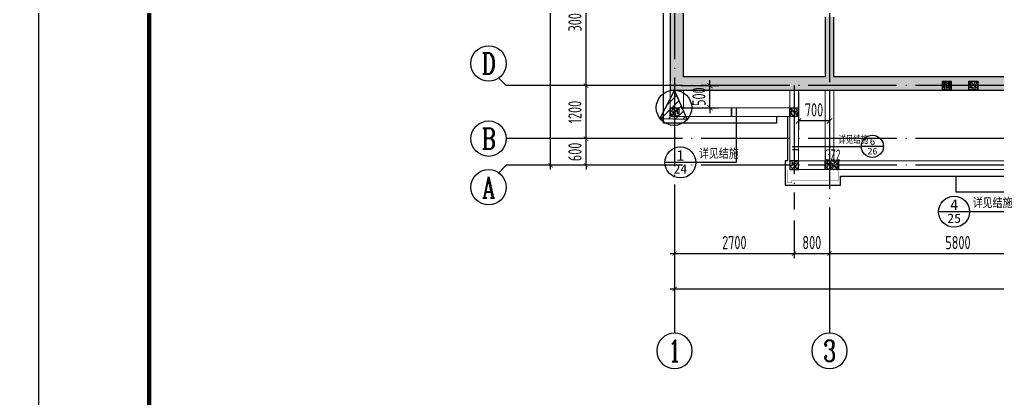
# Model space of a CAD drawing. Extents: x -668857 to 154266, y -275694 to 291306.
# Drawn here: x -241761 to -219674, y 188920 to 197492 of the extents above; entities that cross this region are included whole.
import ezdxf
from ezdxf.enums import TextEntityAlignment as Align

# ---------------------------------------------------------------- set-up
doc = ezdxf.new("R2010")
doc.units = 0
doc.header["$LTSCALE"] = 1000
doc.linetypes.add('DASH', pattern=[0.35, 0.25, -0.1])
doc.linetypes.add('DOTE', pattern=[2.42, 2, -0.2, 0.02, -0.2])
doc.layers.get('0').update_dxf_attribs({"linetype": 'CONTINUOUS'})
doc.layers.get('DEFPOINTS').update_dxf_attribs({"linetype": 'CONTINUOUS'})
for name, color, linetype in [('-TK', 7, 'CONTINUOUS'), ('A-AXIS', 1, 'CONTINUOUS'), ('A-DOTE', 10, 'DOTE'), ('AXIS_NUM', 7, 'CONTINUOUS'), ('DIM_IDEN', 67, 'CONTINUOUS'), ('PUB_TEXT', 2, 'CONTINUOUS'), ('ROOF', 183, 'CONTINUOUS'), ('S-L主梁线', 4, 'DASH'), ('S-Q墙填充', 252, 'CONTINUOUS'), ('S-Q墙实线', 6, 'CONTINUOUS'), ('S-Q墙标注', 3, 'CONTINUOUS'), ('S-X详图标注', 3, 'CONTINUOUS'), ('S-Y一般标注', 3, 'CONTINUOUS'), ('S-构造柱', 212, 'CONTINUOUS'), ('S-构造柱编号', 130, 'CONTINUOUS'), ('看线', 251, 'CONTINUOUS'), ('配箍校核', 34, 'CONTINUOUS')]:
    doc.layers.add(name, color=color, linetype=linetype)
doc.layers.add('审图修改', color=2, linetype='CONTINUOUS', plot=False)
doc.styles.add('_TCH_AXIS', font='COMPLEX', dxfattribs={"bigfont": 'GBCBIG'})
doc.styles.add('_TCH_LABEL', font='simhei.ttf')
doc.styles.add('TSSD_Axis', font='complex.shx', dxfattribs={"width": 0.7, "bigfont": 'hztxt.shx'})
doc.styles.add('TSSD_DIMENSION', font='Tssdeng.shx', dxfattribs={"width": 0.7, "bigfont": 'tssdchn.shx'})
doc.styles.add('TSSD_REIN', font='tssdeng.shx', dxfattribs={"width": 0.7, "height": 300, "bigfont": 'tssdchn.shx'})
doc.styles.add('结构文字', font='zstxt.shx', dxfattribs={"width": 0.7, "bigfont": 'zshz.shx'})
doc.dimstyles.new('STRUCK', dxfattribs={"dimtxt": 400, "dimasz": 121, "dimexe": 200, "dimexo": 150, "dimgap": 115, "dimtad": 1, "dimdec": 0, "dimdsep": 46, "dimtxsty": '结构文字', "dimblk": 'ARCHTICK', "dimcen": 400, "dimclrd": 3, "dimclre": 3, "dimclrt": 7, "dimadec": 0, "dimazin": 0, "dimtfac": 1, "dimtdec": 0, "dimtix": 1, "dimtmove": 2, "dimatfit": 3, "dimldrblk": '_DIMX', "dimfxl": 0, "dimtolj": 1, "dimtzin": 0, "dimarcsym": 0})
doc.dimstyles.new('TSSD_100_100', dxfattribs={"dimtxt": 300, "dimasz": 100, "dimexe": 100, "dimexo": 250, "dimgap": 100, "dimtad": 1, "dimdec": 0, "dimzin": 0, "dimdsep": 46, "dimtxsty": 'TSSD_DIMENSION', "dimblk": 'ARCHTICK', "dimcen": 0, "dimdle": 100, "dimclrt": 7, "dimadec": 0, "dimazin": 0, "dimtfac": 1, "dimtdec": 0, "dimtix": 1, "dimtmove": 2, "dimatfit": 3, "dimldrblk": 'ARCHTICK', "dimfxl": 0, "dimtolj": 1, "dimtzin": 0, "dimarcsym": 0})

# ---------------------------------------------------------------- blocks, each defined once
blk = doc.blocks.new('ts_axno')
at = {"color": 0, "linetype": 'ByBlock', "lineweight": -2}
blk.add_circle((0, 0), 0.5, dxfattribs=at)
at = {"color": 0, "linetype": 'ByBlock', "lineweight": -2, "style": 'TSSD_Axis', "width": 0.7}
blk.add_attdef('A', text='', height=0.6, dxfattribs=at).set_placement((0, 0), align=Align.MIDDLE_CENTER)
blk = doc.blocks.new('_ArchTick')
at = {"color": 0, "linetype": 'ByBlock', "const_width": 0.15}
blk.add_lwpolyline([(-0.5, -0.5), (0.5, 0.5)], dxfattribs=at)
blk = doc.blocks.new('*D100')
at = {"layer": 'DEFPOINTS', "color": 0}
for p in [(2600, 5200), (3600, 5200), (3600, 4600)]:
    blk.add_point(p, dxfattribs=at)
at = {"layer": 'S-Y一般标注', "color": 0, "lineweight": -2}
for p, q in [((3350, 5200), (2500, 5200)), ((2600, 5200), (2600, 5300)), ((2600, 4600), (2600, 5200)), ((3350, 4600), (2500, 4600)), ((2600, 4600), (2600, 4500))]:
    blk.add_line(p, q, dxfattribs=at)
at = {"layer": 'S-Y一般标注', "color": 0, "lineweight": -2, "xscale": 100, "yscale": 100, "zscale": 100}
for p, rotation in [((2600, 5200), 270), ((2600, 4600), 90)]:
    blk.add_blockref('_ArchTick', p, dxfattribs=dict(at, rotation=rotation))
at = {"layer": 'S-Y一般标注', "color": 7, "insert": (2350, 4900), "char_height": 300, "attachment_point": 5, "rotation": 90, "style": 'TSSD_DIMENSION'}
blk.add_mtext('\\A1;600', dxfattribs=at)
blk = doc.blocks.new('*D106')
at = {"layer": 'DEFPOINTS', "color": 0}
for p in [(1800, 20100), (3600, 20100), (3600, 4600)]:
    blk.add_point(p, dxfattribs=at)
at = {"layer": 'S-Y一般标注', "color": 0, "lineweight": -2}
for p, q in [((3350, 20100), (1700, 20100)), ((1800, 4500), (1800, 20200)), ((3350, 4600), (1700, 4600))]:
    blk.add_line(p, q, dxfattribs=at)
at = {"layer": 'S-Y一般标注', "color": 0, "lineweight": -2, "xscale": 100, "yscale": 100, "zscale": 100}
for p, rotation in [((1800, 20100), 90), ((1800, 4600), 270)]:
    blk.add_blockref('_ArchTick', p, dxfattribs=dict(at, rotation=rotation))
at = {"layer": 'S-Y一般标注', "color": 7, "insert": (1550, 12350), "char_height": 300, "attachment_point": 5, "rotation": 90, "style": 'TSSD_DIMENSION'}
blk.add_mtext('\\A1;15500', dxfattribs=at)
blk = doc.blocks.new('*D110')
at = {"layer": 'DEFPOINTS', "color": 0}
for p in [(2600, 6400), (3600, 6400), (3600, 5200)]:
    blk.add_point(p, dxfattribs=at)
at = {"layer": 'S-Y一般标注', "color": 0, "lineweight": -2}
for p, q in [((2600, 5100), (2600, 6500)), ((3350, 6400), (2500, 6400)), ((3350, 5200), (2500, 5200))]:
    blk.add_line(p, q, dxfattribs=at)
at = {"layer": 'S-Y一般标注', "color": 0, "lineweight": -2, "xscale": 100, "yscale": 100, "zscale": 100}
for p, rotation in [((2600, 6400), 90), ((2600, 5200), 270)]:
    blk.add_blockref('_ArchTick', p, dxfattribs=dict(at, rotation=rotation))
at = {"layer": 'S-Y一般标注', "color": 7, "insert": (2350, 5800), "char_height": 300, "attachment_point": 5, "rotation": 90, "style": 'TSSD_DIMENSION'}
blk.add_mtext('\\A1;1200', dxfattribs=at)
blk = doc.blocks.new('*D111')
at = {"layer": 'DEFPOINTS', "color": 0}
for p in [(2600, 9400), (3600, 9400), (3600, 6400)]:
    blk.add_point(p, dxfattribs=at)
at = {"layer": 'S-Y一般标注', "color": 0, "lineweight": -2}
for p, q in [((2600, 6300), (2600, 9500)), ((3350, 9400), (2500, 9400)), ((3350, 6400), (2500, 6400))]:
    blk.add_line(p, q, dxfattribs=at)
at = {"layer": 'S-Y一般标注', "color": 0, "lineweight": -2, "xscale": 100, "yscale": 100, "zscale": 100}
for p, rotation in [((2600, 9400), 90), ((2600, 6400), 270)]:
    blk.add_blockref('_ArchTick', p, dxfattribs=dict(at, rotation=rotation))
at = {"layer": 'S-Y一般标注', "color": 7, "insert": (2350, 7900), "char_height": 300, "attachment_point": 5, "rotation": 90, "style": 'TSSD_DIMENSION'}
blk.add_mtext('\\A1;3000', dxfattribs=at)
blk = doc.blocks.new('*D116')
at = {"layer": 'DEFPOINTS', "color": 0}
for p in [(7300, 3600), (8100, 3600), (8100, 2600)]:
    blk.add_point(p, dxfattribs=at)
at = {"layer": 'S-Y一般标注', "color": 0, "lineweight": -2}
for p, q in [((7300, 3350), (7300, 2500)), ((8100, 3350), (8100, 2500)), ((7200, 2600), (8200, 2600))]:
    blk.add_line(p, q, dxfattribs=at)
at = {"layer": 'S-Y一般标注', "color": 0, "lineweight": -2, "xscale": 100, "yscale": 100, "zscale": 100, "rotation": 180}
blk.add_blockref('_ArchTick', (7300, 2600), dxfattribs=at)
at = {"layer": 'S-Y一般标注', "color": 0, "lineweight": -2, "xscale": 100, "yscale": 100, "zscale": 100}
blk.add_blockref('_ArchTick', (8100, 2600), dxfattribs=at)
at = {"layer": 'S-Y一般标注', "color": 7, "insert": (7700, 2850), "char_height": 300, "attachment_point": 5, "style": 'TSSD_DIMENSION'}
blk.add_mtext('\\A1;800', dxfattribs=at)
blk = doc.blocks.new('*D117')
at = {"layer": 'DEFPOINTS', "color": 0}
for p in [(8100, 3600), (13900, 3600), (13900, 2600)]:
    blk.add_point(p, dxfattribs=at)
at = {"layer": 'S-Y一般标注', "color": 0, "lineweight": -2}
for p, q in [((8100, 3350), (8100, 2500)), ((13900, 3350), (13900, 2500)), ((8000, 2600), (14000, 2600))]:
    blk.add_line(p, q, dxfattribs=at)
at = {"layer": 'S-Y一般标注', "color": 0, "lineweight": -2, "xscale": 100, "yscale": 100, "zscale": 100, "rotation": 180}
blk.add_blockref('_ArchTick', (8100, 2600), dxfattribs=at)
at = {"layer": 'S-Y一般标注', "color": 0, "lineweight": -2, "xscale": 100, "yscale": 100, "zscale": 100}
blk.add_blockref('_ArchTick', (13900, 2600), dxfattribs=at)
at = {"layer": 'S-Y一般标注', "color": 7, "insert": (11000, 2850), "char_height": 300, "attachment_point": 5, "style": 'TSSD_DIMENSION'}
blk.add_mtext('\\A1;5800', dxfattribs=at)
blk = doc.blocks.new('*D128')
at = {"layer": 'DEFPOINTS', "color": 0}
for p in [(4600, 3600), (54600, 3600), (54600, 1800)]:
    blk.add_point(p, dxfattribs=at)
at = {"layer": 'S-Y一般标注', "color": 0, "lineweight": -2}
for p, q in [((4600, 3350), (4600, 1700)), ((54600, 3350), (54600, 1700)), ((4500, 1800), (54700, 1800))]:
    blk.add_line(p, q, dxfattribs=at)
at = {"layer": 'S-Y一般标注', "color": 0, "lineweight": -2, "xscale": 100, "yscale": 100, "zscale": 100, "rotation": 180}
blk.add_blockref('_ArchTick', (4600, 1800), dxfattribs=at)
at = {"layer": 'S-Y一般标注', "color": 0, "lineweight": -2, "xscale": 100, "yscale": 100, "zscale": 100}
blk.add_blockref('_ArchTick', (54600, 1800), dxfattribs=at)
at = {"layer": 'S-Y一般标注', "color": 7, "insert": (29600, 2050), "char_height": 300, "attachment_point": 5, "style": 'TSSD_DIMENSION'}
blk.add_mtext('\\A1;50000', dxfattribs=at)
blk = doc.blocks.new('*D130')
at = {"layer": 'DEFPOINTS', "color": 0}
for p in [(4600, 3600), (7300, 3600), (7300, 2600)]:
    blk.add_point(p, dxfattribs=at)
at = {"layer": 'S-Y一般标注', "color": 0, "lineweight": -2}
for p, q in [((4600, 3350), (4600, 2500)), ((7300, 3350), (7300, 2500)), ((4500, 2600), (7400, 2600))]:
    blk.add_line(p, q, dxfattribs=at)
at = {"layer": 'S-Y一般标注', "color": 0, "lineweight": -2, "xscale": 100, "yscale": 100, "zscale": 100, "rotation": 180}
blk.add_blockref('_ArchTick', (4600, 2600), dxfattribs=at)
at = {"layer": 'S-Y一般标注', "color": 0, "lineweight": -2, "xscale": 100, "yscale": 100, "zscale": 100}
blk.add_blockref('_ArchTick', (7300, 2600), dxfattribs=at)
at = {"layer": 'S-Y一般标注', "color": 7, "insert": (5950, 2850), "char_height": 300, "attachment_point": 5, "style": 'TSSD_DIMENSION'}
blk.add_mtext('\\A1;2700', dxfattribs=at)
blk = doc.blocks.new('20210803.08135812')
at = {"color": 30, "const_width": 8}
blk.add_lwpolyline([(2800, 500), (2800, 200), (2900, 200), (2900, 250), (3950, 250), (3950, 500)], dxfattribs=at)
at = {"layer": '看线', "color": 201}
for points in [[(2550, 1700), (2550, 1550), (0, 1550), (0, 9950), (1650, 9950), (1650, 9800)], [(2800, 700), (2750, 700), (2750, 150), (4000, 150), (4000, 350)]]:
    blk.add_lwpolyline(points, dxfattribs=at)
at = {"layer": '看线', "color": 202, "ltscale": 0.5}
for points in [[(2800, 1700), (2800, 700)], [(4000, 350), (8600, 350)], [(6600, 350), (6600, 0), (8600, 0), (8600, 350)]]:
    blk.add_lwpolyline(points, dxfattribs=at)
blk = doc.blocks.new('20210807.15313460')
at = {"layer": 'S-Q墙填充', "ltscale": 0.5}
h = blk.add_hatch(dxfattribs=at)
h.set_pattern_fill('ARMORED', color=252, scale=30, style=0)
h.set_pattern_definition([(50, (11951.9, 28771.39), (215.17805, -18.82564), [22.5, -247.5]), (355, (11951.9, 28771.4), (-41.6254, 225.65764), [18, -198]), (100.4514, (11969.82, 28769.82), (173.5528, 206.83186), [19.12206, -210.34263]), (46.1842, (11951.9, 28831.4), (320.1723, -49.6557), [33.75, -371.25]), (96.6356, (11978.57, 28827.25), (280.3988, 292.2354), [28.6831, -315.5139]), (351.1842, (11951.9, 28831.4), (280.3986, 292.2356), [27, -297]), (21, (11981.9, 28816.39), (179.07212, -120.78567), [22.5, -247.5]), (326, (11981.9, 28816.4), (72.9946, 217.545), [18, -198]), (71.4514, (11996.82, 28806.32), (252.0668, 96.75915), [19.12206, -210.34263]), (37.5, (11951.89, 28771.39), (3.647957, 99.868156), [0, -195.6, 0, -201, 0, -198.75]), (7.5, (11951.89, 28771.39), (78.92086, 118.32351), [0, -114.6, 0, -191.1, 0, -75.75]), (327.5, (11884.99, 28771.39), (160.14673, -6.76646), [0, -75, 0, -234, 0, -310.5]), (317.5, (11855, 28771.39), (174.95585, 30.0315), [0, -97.5, 0, -155.4, 0, -220.5]), (45, (11951.9, 28771.39), (-106.06602, 106.06602), [])])
h.paths.add_polyline_path([(111116, 66140), (109616, 66140), (109216, 66140), (106316, 66140), (105866, 66140), (104966, 66140), (104516, 66140), (102916, 66140), (102916, 67040), (102916, 67940), (102366, 67940), (100716, 67940), (100116, 67942), (100115, 68190), (96916, 68190), (96916, 67940), (96316, 67940), (94716, 67940), (94116, 67940), (94116, 67040), (94116, 66140), (81316, 66140), (80866, 66140), (79966, 66140), (79516, 66140), (77916, 66140), (77916, 67040), (77916, 67940), (77366, 67940), (75715, 67940), (75116, 67940), (75116, 68190), (71916, 68190), (71916, 67940), (71316, 67940), (69716, 67940), (69116, 67940), (69116, 67040), (69116, 66140), (60916, 66140), (60916, 63240), (60916, 60640), (60916, 58640), (63616, 58640), (70116, 58639), (70116, 57440), (71166, 57440), (73516, 57440), (75866, 57440), (76916, 57440), (76916, 58640), (82516, 58640), (83416, 58640), (86016, 58640), (88616, 58640), (89516, 58640), (95216, 58640), (95216, 57440), (96166, 57440), (98516, 57440), (100866, 57440), (101816, 57440), (101816, 58640), (107516, 58640), (108416, 58640), (111116, 58640)])
h.paths.add_polyline_path([(64616, 58940), (64616, 60290), (64416, 60290), (64416, 58940), (63616, 58940), (61216, 58940), (61216, 60640), (61216, 63140), (61816, 63140), (61816, 63340), (61216, 63340), (61216, 65840), (61516, 65840), (62416, 65840), (62716, 65840), (62716, 65290), (62916, 65290), (62916, 65840), (65616, 65840), (65616, 63140), (65816, 63140), (65816, 65840), (66166, 65840), (67066, 65840), (67416, 65840), (67416, 65140), (67616, 65140), (67616, 65840), (69416, 65840), (69416, 67040), (69416, 67640), (69716, 67640), (71316, 67640), (72016, 67640), (72016, 66540), (72216, 66540), (72216, 67840), (72216, 67890), (74816, 67890), (74816, 67840), (74816, 66540), (75016, 66540), (75016, 67640), (75715, 67640), (77366, 67640), (77616, 67640), (77616, 67040), (77616, 65840), (79416, 65840), (79416, 65140), (79616, 65140), (79616, 65840), (79966, 65840), (80866, 65840), (81216, 65840), (81216, 63140), (81416, 63140), (81416, 65840), (84116, 65840), (84116, 63140), (84316, 63140), (84316, 65840), (84616, 65840), (85616, 65840), (85916, 65840), (85916, 65840), (86116, 65840), (86116, 65840), (86416, 65840), (87416, 65840), (87716, 65840), (87716, 63139), (87916, 63139), (87916, 65840), (90616, 65840), (90616, 63140), (90816, 63140), (90816, 65840), (91166, 65840), (92066, 65840), (92416, 65840), (92416, 65140), (92616, 65140), (92616, 65840), (94416, 65840), (94416, 67040), (94416, 67640), (94716, 67640), (96316, 67640), (97016, 67640), (97016, 66540), (97216, 66540), (97216, 67890), (99816, 67890), (99816, 66540), (100016, 66540), (100016, 67640), (100716, 67640), (102366, 67640), (102616, 67640), (102616, 67040), (102616, 65840), (104416, 65840), (104416, 65140), (104616, 65140), (104616, 65840), (104966, 65840), (105866, 65840), (106216, 65840), (106216, 63140), (106416, 63140), (106416, 65840), (109116, 65840), (109116, 65290), (109316, 65290), (109316, 65840), (109616, 65840), (110516, 65840), (110816, 65840), (110816, 63340), (110216, 63340), (110216, 63140), (110816, 63140), (110816, 60640), (110816, 58940), (108416, 58940), (107616, 58940), (107616, 60290), (107416, 60290), (107416, 58940), (101816, 58940), (101816, 59090), (101516, 59090), (101516, 58740), (101516, 57740), (100866, 57740), (98516, 57740), (96166, 57740), (95516, 57740), (95516, 58740), (95516, 59090), (95216, 59090), (95216, 58940), (89616, 58940), (89616, 60290), (89416, 60290), (89416, 58940), (88616, 58940), (86016, 58940), (83416, 58940), (82616, 58940), (82616, 60290), (82416, 60290), (82416, 58940), (76916, 58939), (76916, 59090), (76616, 59090), (76616, 58739), (76616, 57740), (75866, 57740), (73516, 57740), (71166, 57740), (70416, 57740), (70416, 58739), (70416, 59090), (70116, 59090), (70116, 58939)], flags=16)
at = {"layer": 'S-L主梁线', "linetype": 'ByBlock', "lineweight": 18}
for p, q in [((60916, 58640), (60916, 58040)), ((61216, 58640), (61216, 58240)), ((63616, 58640), (63616, 56840)), ((63816, 57040), (63816, 58640)), ((64416, 58640), (64416, 57040)), ((64616, 57040), (64616, 58640)), ((61216, 58240), (63616, 58240)), ((60916, 58040), (63616, 58040)), ((64416, 57040), (63816, 57040)), ((70116, 57040), (64616, 57040)), ((63616, 56840), (64516, 56840)), ((64516, 56840), (70416, 56840))]:
    blk.add_line(p, q, dxfattribs=at)
at = {"layer": 'S-Q墙实线'}
for points in [[(69116, 66140), (60916, 66140), (60916, 58640), (70116, 58639)], [(70116, 58939), (64616, 58940), (64616, 60290)], [(64416, 60290), (64416, 58940), (63716, 58940), (63616, 58940), (61216, 58940), (61216, 63140)]]:
    blk.add_lwpolyline(points, dxfattribs=at)
blk = doc.blocks.new('20210730.02141516')
at = {"layer": 'S-构造柱'}
h = blk.add_hatch(dxfattribs=at)
h.set_pattern_fill('ARMORED', color=256, scale=15, angle=-90, style=0)
h.set_pattern_definition([(320, (-154189.41, 3278673.45), (-9.4128202, -107.5890274), [11.25, -123.75]), (265, (-154189.41, 3278673.45), (112.82882, 20.8127), [9, -99]), (10.4514, (-154190.19, 3278664.49), (103.4159313, -86.7764073), [9.5610285, -105.1713168]), (316.1842, (-154159.41, 3278673.45), (-24.827852, -160.0861573), [16.875, -185.625]), (6.6356, (-154161.48, 3278660.11), (146.117681, -140.199406), [14.341543, -157.75695]), (261.1842, (-154159.41, 3278673.45), (146.11779, -140.199292), [13.5, -148.5]), (291, (-154166.91, 3278658.45), (-60.3928336, -89.5360578), [11.25, -123.75]), (236, (-154166.91, 3278658.45), (108.7725068, -36.4972998), [9, -99]), (341.4514, (-154171.94, 3278650.99), (48.3795745, -126.0333943), [9.5610285, -105.1713168]), (307.5, (-154189.41, 3278673.454), (49.93407807, -1.8239783), [0, -97.8, 0, -100.5, 0, -99.375]), (277.5, (-154189.41, 3278673.454), (59.1617568, -39.4604306), [0, -57.3, 0, -95.55, 0, -37.875]), (237.5, (-154189.41, 3278706.904), (-3.38323076, -80.07336543), [0, -37.5, 0, -117, 0, -155.25]), (227.5, (-154189.41, 3278721.904), (15.0157473, -87.4779254), [0, -48.75, 0, -77.7, 0, -110.25]), (315, (-154189.41, 3278673.454), (53.0330086, 53.0330086), [])])
h.paths.add_polyline_path([(200, 200), (200, 0), (0, 0), (0, 200)])
blk.add_lwpolyline([(200, 200), (200, 0), (0, 0), (0, 200)], close=True, dxfattribs=at)
blk = doc.blocks.new('20210809.18224761')
at = {"layer": 'S-构造柱'}
h = blk.add_hatch(dxfattribs=at)
h.set_pattern_fill('ARMORED', color=256, scale=15, angle=-90, style=0)
h.set_pattern_definition([(320, (-154189.41, 3278673.45), (-9.4128202, -107.5890274), [11.25, -123.75]), (265, (-154189.41, 3278673.45), (112.82882, 20.8127), [9, -99]), (10.4514, (-154190.19, 3278664.49), (103.4159313, -86.7764073), [9.5610285, -105.1713168]), (316.1842, (-154159.41, 3278673.45), (-24.827852, -160.0861573), [16.875, -185.625]), (6.6356, (-154161.48, 3278660.11), (146.117681, -140.199406), [14.341543, -157.75695]), (261.1842, (-154159.41, 3278673.45), (146.11779, -140.199292), [13.5, -148.5]), (291, (-154166.91, 3278658.45), (-60.3928336, -89.5360578), [11.25, -123.75]), (236, (-154166.91, 3278658.45), (108.7725068, -36.4972998), [9, -99]), (341.4514, (-154171.94, 3278650.99), (48.3795745, -126.0333943), [9.5610285, -105.1713168]), (307.5, (-154189.41, 3278673.454), (49.93407807, -1.8239783), [0, -97.8, 0, -100.5, 0, -99.375]), (277.5, (-154189.41, 3278673.454), (59.1617568, -39.4604306), [0, -57.3, 0, -95.55, 0, -37.875]), (237.5, (-154189.41, 3278706.904), (-3.38323076, -80.07336543), [0, -37.5, 0, -117, 0, -155.25]), (227.5, (-154189.41, 3278721.904), (15.0157473, -87.4779254), [0, -48.75, 0, -77.7, 0, -110.25]), (315, (-154189.41, 3278673.454), (53.0330086, 53.0330086), [])])
h.paths.add_polyline_path([(300, 200), (300, 0), (0, 0), (0, 200)])
blk.add_lwpolyline([(300, 200), (300, 0), (0, 0), (0, 200)], close=True, dxfattribs=at)
blk = doc.blocks.new('20210809.18235135')
at = {"layer": '配箍校核'}
blk.add_blockref('20210809.18224761', (12, 0), dxfattribs=at)
at = {"layer": 'S-构造柱编号', "color": 2, "linetype": 'ByBlock', "style": 'TSSD_REIN', "width": 0.65}
blk.add_text('GZ2', height=250, dxfattribs=at).set_placement((0, 206, 0))
blk = doc.blocks.new('20210809.18285270')
at = {"layer": 'ROOF'}
for p in [(6150, 1800), (6750, 1800)]:
    blk.add_blockref('20210730.02141516', p, dxfattribs=at)
at = {"layer": 'ROOF', "rotation": 359.9999999538236}
for p in [(0, 1200), (2700, 1200)]:
    blk.add_blockref('20210730.02141516', p, dxfattribs=at)
at = {"layer": 'ROOF', "xscale": -1, "rotation": 4.61764226855621e-08}
blk.add_blockref('20210730.02141516', (2900, 0), dxfattribs=at)
at = {"layer": '配箍校核'}
blk.add_blockref('20210809.18235135', (3488, 0), dxfattribs=at)
blk = doc.blocks.new('*D302')
at = {"layer": 'DEFPOINTS', "color": 0}
for p in [(-211959, 202189), (-211259, 202189), (-211959, 201389)]:
    blk.add_point(p, dxfattribs=at)
at = {"layer": 'S-Q墙标注', "color": 3, "lineweight": -2}
for p, q in [((-211959, 202039), (-211959, 201189)), ((-211259, 202039), (-211259, 201189)), ((-211259, 201389), (-211959, 201389))]:
    blk.add_line(p, q, dxfattribs=at)
at = {"layer": 'S-Q墙标注', "color": 3, "lineweight": -2, "xscale": 121, "yscale": 121, "zscale": 121, "rotation": 180}
blk.add_blockref('_ArchTick', (-211959, 201389), dxfattribs=at)
at = {"layer": 'S-Q墙标注', "color": 3, "lineweight": -2, "xscale": 121, "yscale": 121, "zscale": 121}
blk.add_blockref('_ArchTick', (-211259, 201389), dxfattribs=at)
at = {"layer": 'S-Q墙标注', "color": 7, "insert": (-211609, 201639), "char_height": 300, "attachment_point": 5, "style": 'TSSD_REIN'}
blk.add_mtext('\\A1;700', dxfattribs=at)
blk = doc.blocks.new('_DIMX')
blk.add_line((-150, 0), (150, 0))
at = {"const_width": 50}
blk.add_lwpolyline([(-70, -70), (70, 70)], dxfattribs=at)
blk = doc.blocks.new('*D303')
at = {"layer": 'DEFPOINTS', "color": 0}
for p in [(-214759, 202189), (-213959, 202189), (-214759, 201689)]:
    blk.add_point(p, dxfattribs=at)
at = {"layer": 'S-Q墙标注', "color": 3, "lineweight": -2}
for p, q in [((-214609, 202189), (-213759, 202189)), ((-213959, 202189), (-213959, 202310)), ((-213959, 201689), (-213959, 202189)), ((-214609, 201689), (-213759, 201689)), ((-213959, 201689), (-213959, 201568))]:
    blk.add_line(p, q, dxfattribs=at)
at = {"layer": 'S-Q墙标注', "color": 3, "lineweight": -2, "xscale": 121, "yscale": 121, "zscale": 121}
for p, rotation in [((-213959, 202189), 270), ((-213959, 201689), 90)]:
    blk.add_blockref('_ArchTick', p, dxfattribs=dict(at, rotation=rotation))
at = {"layer": 'S-Q墙标注', "color": 7, "insert": (-214209, 201939), "char_height": 300, "attachment_point": 5, "rotation": 90, "style": 'TSSD_REIN'}
blk.add_mtext('\\A1;500', dxfattribs=at)
blk = doc.blocks.new('20210811.10154474')
at = {"layer": 'DIM_IDEN'}
for p, q in [((1737, 2705), (1737, 1466)), ((3004, 1830), (3451, 1830)), ((3451, 1830), (4567, 1830)), ((5067, 1830), (4567, 1830)), ((828, 1466), (128, 1466)), ((1737, 1466), (828, 1466)), ((7011, 350), (6311, 350)), ((7920, 350), (7011, 350))]:
    blk.add_line(p, q, dxfattribs=at)
for points, const_width in [([(1632, 2705), (1632, 2505)], 35), ([(3004, 1755), (3147, 1755)], 25)]:
    blk.add_lwpolyline(points, dxfattribs=dict(at, const_width=const_width))
for centre, radius in [((4817, 1830), 250), ((478, 1466), 350), ((6661, 350), 350)]:
    blk.add_circle(centre, radius, dxfattribs=at)
at = {"layer": 'PUB_TEXT', "style": '_TCH_AXIS'}
for height, p in [(168.8, (4046, 1889)), (236.3, (898, 1549)), (236.3, (7081, 433))]:
    blk.add_text('详见结施', height=height, dxfattribs=at).set_placement(p)
at = {"layer": 'PUB_TEXT', "style": '_TCH_LABEL'}
for s, height, width, p, p2 in [('6', 173, 1.011364, (4755, 1858), (4880, 1858)), ('26', 151.4, 1.017143, (4707, 1649), (4928, 1649)), ('1', 241, 1.034884, (388, 1505), (568, 1505)), ('24', 212.3, 1.011364, (324, 1213), (632, 1213)), ('4', 241, 1.034884, (6571, 389), (6751, 389)), ('25', 211.6, 1.022989, (6505, 98), (6817, 98))]:
    blk.add_text(s, height=height, dxfattribs=dict(at, width=width)).set_placement(p, p2, align=Align.FIT)
blk = doc.blocks.new('A1')
blk.add_lwpolyline([(0, 59400), (0, 0), (84100, 0), (84100, 59400)], close=True)
at = {"const_width": 100}
blk.add_lwpolyline([(2500, 58400), (2500, 1000), (83100, 1000), (83100, 58400)], close=True, dxfattribs=at)
blk = doc.blocks.new('20210726.16350016')
at = {"layer": 'A-AXIS'}
for p, q in [((800, 6400), (628.4, 6571.7)), ((3600, 6400), (800, 6400)), ((3600, 5200), (800, 5200)), ((800, 4600), (628.4, 4428.4)), ((3600, 4600), (800, 4600)), ((4600, 3600), (4600, 800)), ((8100, 3600), (8100, 800))]:
    blk.add_line(p, q, dxfattribs=at)
at = {"layer": 'A-DOTE'}
for p, q in [((4600, 21100), (4600, 3600)), ((8100, 10900), (8100, 3600)), ((55600, 6400), (3600, 6400)), ((7300, 6400), (7300, 3600)), ((55600, 5200), (3600, 5200)), ((55600, 4600), (3600, 4600))]:
    blk.add_line(p, q, dxfattribs=at)
at = {"layer": 'A-AXIS'}
ref = blk.add_blockref('ts_axno', (400, 6900), dxfattribs=dict(at, xscale=800, yscale=800, zscale=800, rotation=180))
ref.add_attrib('C', 'D', dxfattribs={"layer": 'AXIS_NUM', "height": 480, "style": 'TSSD_Axis', "width": 0.7}).set_placement((400, 6900), align=Align.MIDDLE_CENTER)
ref = blk.add_blockref('ts_axno', (400, 5200), dxfattribs=dict(at, xscale=800, yscale=800, zscale=800))
ref.add_attrib('A', 'B', dxfattribs={"layer": 'AXIS_NUM', "height": 480, "style": 'TSSD_Axis', "width": 0.7}).set_placement((400, 5200), align=Align.MIDDLE_CENTER)
ref = blk.add_blockref('ts_axno', (400, 4100), dxfattribs=dict(at, xscale=800, yscale=800, zscale=800))
ref.add_attrib('F', 'A', dxfattribs={"layer": 'AXIS_NUM', "height": 480, "style": 'TSSD_Axis', "width": 0.7}).set_placement((400, 4100), align=Align.MIDDLE_CENTER)
ref = blk.add_blockref('ts_axno', (4600, 400), dxfattribs=dict(at, xscale=-800, yscale=800, zscale=800, rotation=180))
ref.add_attrib('1', '1', dxfattribs={"layer": 'AXIS_NUM', "height": 480, "style": 'TSSD_Axis', "width": 0.7}).set_placement((4600, 400), align=Align.MIDDLE_CENTER)
ref = blk.add_blockref('ts_axno', (8100, 400), dxfattribs=dict(at, xscale=-800, yscale=800, zscale=800, rotation=180))
ref.add_attrib('2', '3', dxfattribs={"layer": 'AXIS_NUM', "height": 480, "style": 'TSSD_Axis', "width": 0.7}).set_placement((8100, 400), align=Align.MIDDLE_CENTER)
at = {"layer": 'S-Y一般标注'}
for base, p1, p2, picture, middle in [((1800, 20100), (3600, 4600), (3600, 20100), '*D106', (1550, 12350)), ((2600, 9400), (3600, 6400), (3600, 9400), '*D111', (2350, 7900)), ((2600, 6400), (3600, 5200), (3600, 6400), '*D110', (2350, 5800)), ((2600, 5200), (3600, 4600), (3600, 5200), '*D100', (2350, 4900))]:
    dim = blk.add_linear_dim(base=base, p1=p1, p2=p2, angle=90, dimstyle='TSSD_100_100', dxfattribs=at)
    dim.commit()
    dim.dimension.update_dxf_attribs({"geometry": picture, "text_midpoint": middle})
for base, p1, p2, picture, middle in [((54600, 1800), (4600, 3600), (54600, 3600), '*D128', (29600, 2050)), ((7300, 2600), (4600, 3600), (7300, 3600), '*D130', (5950, 2850)), ((8100, 2600), (7300, 3600), (8100, 3600), '*D116', (7700, 2850)), ((13900, 2600), (8100, 3600), (13900, 3600), '*D117', (11000, 2850))]:
    dim = blk.add_linear_dim(base=base, p1=p1, p2=p2, dimstyle='TSSD_100_100', dxfattribs=at)
    dim.commit()
    dim.dimension.update_dxf_attribs({"geometry": picture, "text_midpoint": middle})
blk = doc.blocks.new('20210810.19131159')
at = {"layer": 'S-Q墙标注'}
for base, p1, p2, angle, picture, middle in [((88507.3, 55273.8), (87707.3, 54773.8), (87707.3, 55273.8), 90, '*D303', (88257.3, 55023.8)), ((90507.3, 54473.8), (91207.3, 55273.8), (90507.3, 55273.8), 180, '*D302', (90857.3, 54723.8))]:
    dim = blk.add_linear_dim(base=base, p1=p1, p2=p2, angle=angle, dimstyle='STRUCK', override={"dimtxt": 300, "dimgap": 100, "dimtxsty": 'TSSD_REIN'}, dxfattribs=at)
    dim.commit()
    dim.dimension.update_dxf_attribs({"geometry": picture, "text_midpoint": middle, "insert": (302465.9, -146915)})

msp = doc.modelspace()

# ---------------------------------------------------------------- hatches: boundary and pattern name
at = {"layer": 'S-X详图标注'}
h = msp.add_hatch(dxfattribs=at)
h.set_pattern_fill('METAL', color=256, scale=30, style=0)
h.set_pattern_definition([(45, (-115431.22, -15856.2), (-84.852814, 84.852814), [])])
h.paths.add_polyline_path([(-226966.66, 195897.29), (-227297.24, 195254.34), (-226678.46, 195234.26)])

# ---------------------------------------------------------------- linework, layer by layer
msp.add_lwpolyline([(-226966.66, 195897.29), (-227297.24, 195254.34), (-226678.46, 195234.26), (-226966.66, 195897.29)], dxfattribs=at)
msp.add_circle((-226979.63, 195497.5), 400, dxfattribs=at)
at = {"layer": '审图修改', "const_width": 5}
msp.add_lwpolyline([(-642790.31, 268747.65, -0.57735027), (-564654.52, 268747.65, -0.57735027), (-486518.72, 268747.65, -0.57735027), (-408382.93, 268747.65, -0.57735027), (-330247.13, 268747.65, -0.57735027), (-252111.33, 268747.65, -0.57735027), (-252111.33, 190611.85, -0.57735027), (-252111.33, 112476.06, -0.57735027), (-252111.33, 34340.26, -0.57735027), (-252111.33, -43795.54, -0.57735027), (-252111.33, -121931.33, -0.57735027), (-330247.13, -121931.33, -0.57735027), (-408382.93, -121931.33, -0.57735027), (-486518.72, -121931.33, -0.57735027), (-564654.52, -121931.33, -0.57735027), (-642790.31, -121931.33, -0.57735027), (-642790.31, -43795.54, -0.57735027), (-642790.31, 34340.26, -0.57735027), (-642790.31, 112476.06, -0.57735027), (-642790.31, 190611.85, -0.57735027), (-642790.31, 268747.65, -0.57735027), (-642790.31, 268747.65, -0.57735027)], format="xyb", dxfattribs=at)

# ---------------------------------------------------------------- block references
at = {"layer": '-TK'}
msp.add_blockref('A1', (-241330.92, 166782.28), dxfattribs=at)
msp.add_blockref('20210803.08135812', (-227216.66, 193597.21))
at = {"layer": 'A-DOTE'}
msp.add_blockref('20210726.16350016', (-231566.66, 189597.17), dxfattribs=at)
at = {"layer": 'PUB_TEXT'}
msp.add_blockref('20210811.10154474', (-227313.74, 192792.59), dxfattribs=at)
at = {"layer": 'S-Q墙填充'}
msp.add_blockref('20210807.15313460', (-287982.3, 137257.65), dxfattribs=at)
at = {"layer": 'S-Q墙标注'}
msp.add_blockref('20210810.19131159', (-314673.98, 140723.41), dxfattribs=at)
at = {"layer": '配箍校核'}
msp.add_blockref('20210809.18285270', (-227066.68, 194097.05), dxfattribs=at)

doc.saveas('drawing.dxf')
